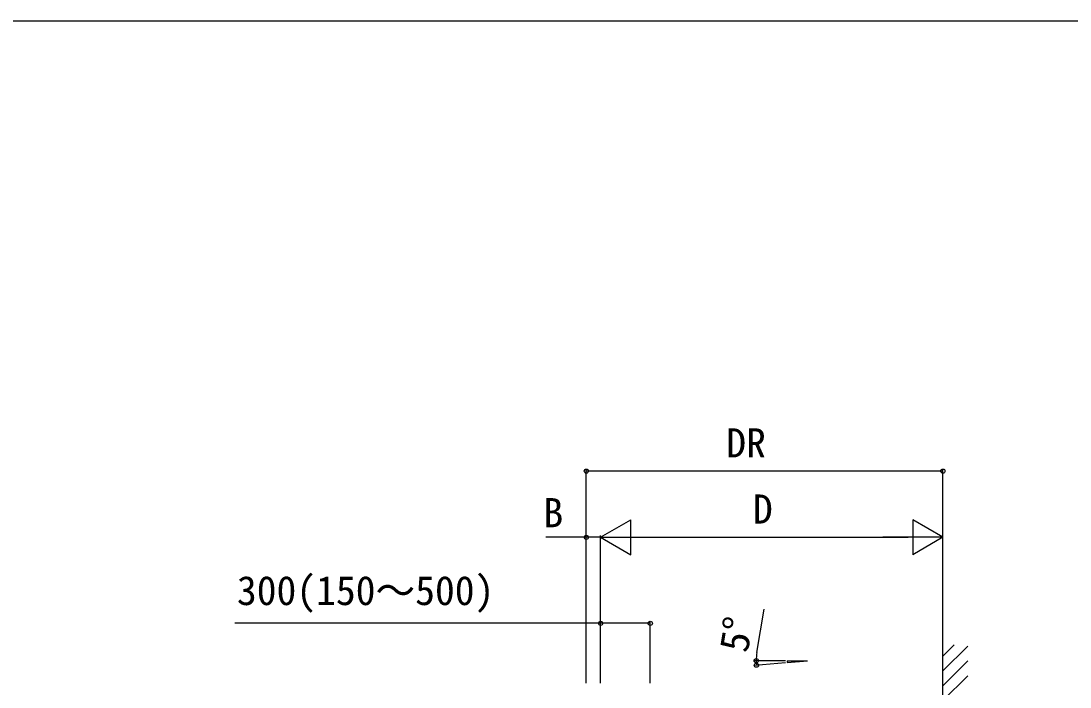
# Model space of a CAD drawing. Units: millimetres, scale not verified. Extents: x -1050 to 1050, y -1566 to 1557.
# Drawn here: x -15 to 619, y 1092 to 1494 of the extents above; entities that cross this region are included whole.
import ezdxf
from ezdxf.enums import TextEntityAlignment as Align

# ---------------------------------------------------------------- set-up
doc = ezdxf.new("R2010")
doc.units = ezdxf.units.MM
doc.header["$LTSCALE"] = 8
for name, color, linetype in [('0-6_YKK_A1', 4, 'Continuous'), ('0-7_YKK_D', 6, 'Continuous'), ('0-8_YKK_ZWAK', 7, 'Continuous')]:
    doc.layers.add(name, color=color, linetype=linetype)
doc.styles.add('ＭＳ ゴシック', font='')
doc.styles.get('ＭＳ ゴシック').set_extended_font_data('MS Gothic')

msp = doc.modelspace()

# ---------------------------------------------------------------- linework, layer by layer
at = {"layer": '0-6_YKK_A1'}
for p, q in [((542.539, 798.846), (542.539, 1117.232)), ((542.539, 1110.483), (549.288, 1117.232)), ((542.539, 1101.502), (557.539, 1116.502)), ((448.268, 1106.535), (460.556, 1107.61)), ((448.268, 1107.61), (460.601, 1107.61)), ((448.268, 1107.61), (448.268, 1106.535)), ((542.539, 1092.522), (557.539, 1107.522)), ((542.539, 1083.542), (557.539, 1098.542))]:
    msp.add_line(p, q, dxfattribs=at)
at = {"layer": '0-7_YKK_D'}
for p, q in [((326.859, 1094.164), (326.859, 1223.232)), ((542.539, 1222.232), (326.859, 1222.232)), ((542.539, 1094.164), (542.539, 1223.232)), ((335.54, 1182.232), (353.727, 1192.732)), ((353.727, 1171.732), (353.727, 1192.732)), ((542.539, 1182.232), (524.352, 1192.732)), ((524.352, 1192.732), (524.352, 1171.732)), ((326.859, 1094.164), (326.859, 1183.232)), ((335.54, 1094.164), (335.54, 1183.232)), ((335.54, 1094.164), (335.54, 1183.232)), ((335.54, 1182.232), (353.727, 1171.732)), ((335.54, 1182.232), (371.913, 1182.232)), ((356.54, 1182.232), (521.539, 1182.232)), ((542.539, 1182.232), (506.166, 1182.232)), ((542.539, 1182.232), (524.352, 1171.732)), ((542.539, 1094.164), (542.539, 1183.232)), ((430.061, 1112.692), (434.397, 1138.707)), ((335.54, 1094.164), (335.54, 1131.264)), ((365.539, 1094.164), (365.539, 1131.264)), ((447.268, 1107.61), (428.64, 1107.61)), ((447.272, 1106.448), (428.762, 1104.828))]:
    msp.add_line(p, q, dxfattribs=at)
for points in [[(335.54, 1182.232), (326.859, 1182.232), (302.432, 1182.232)], [(365.539, 1130.264), (335.54, 1130.264), (114.304, 1130.264)]]:
    msp.add_lwpolyline(points, dxfattribs=at)
for centre in [(326.859, 1222.232), (542.539, 1222.232), (326.859, 1182.232), (335.54, 1130.264), (365.539, 1130.264), (429.64, 1107.61), (429.758, 1104.915)]:
    msp.add_circle(centre, 1.275, dxfattribs=at)
for start, end in [(170.53743, 180), (180, 185)]:
    msp.add_arc((460.556, 1107.61), 30.916, start, end, dxfattribs=at)
at = {"layer": '0-8_YKK_ZWAK'}
msp.add_line((-1050, 1494.3), (1050, 1494.3), dxfattribs=at)

# ---------------------------------------------------------------- texts
at = {"layer": '0-7_YKK_D', "style": 'ＭＳ ゴシック'}
for s, p in [('DR', (411.517, 1225.232)), ('B', (300.914, 1183.032)), ('D', (427.653, 1185.232)), ('300(150～500)', (115.531, 1135.991))]:
    msp.add_text(s, height=17.6, dxfattribs=at).set_placement(p, align=Align.BOTTOM_LEFT)
msp.add_text('5°', height=17.6, rotation=80.537, dxfattribs=at).set_placement((429.691, 1111.054), align=Align.BOTTOM_LEFT)

doc.saveas('drawing.dxf')
